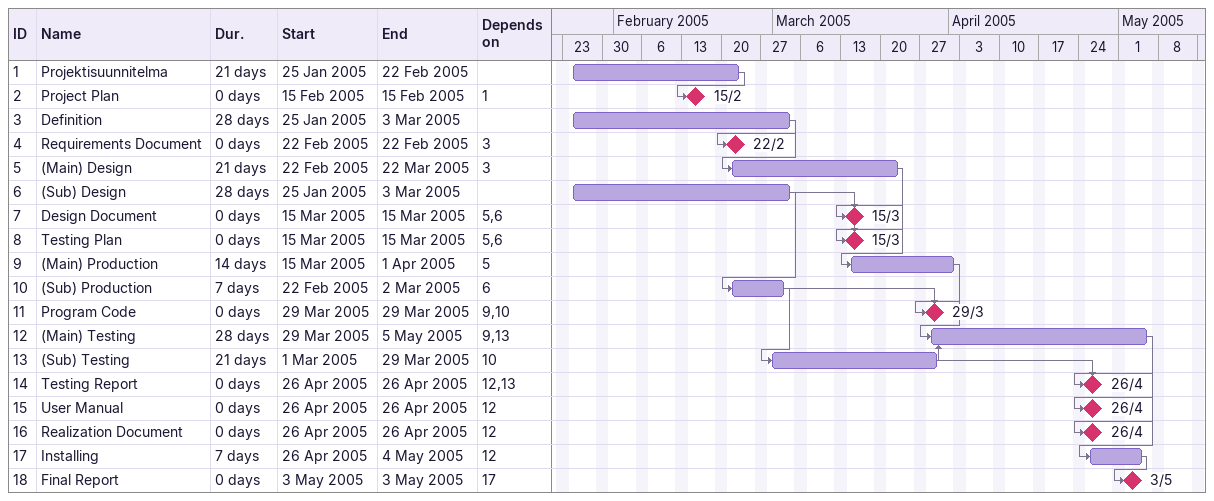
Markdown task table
| ID | Task | Duration | Start | Finish | Predecessors |
|---|---|---|---|---|---|
| 1 | Projektisuunnitelma | 21d | 2005-01-25 | 2005-02-22 |  |
| 2 | Project Plan | 0d | 2005-02-15 | 2005-02-15 | 1 |
| 3 | Definition | 28d | 2005-01-25 | 2005-03-03 |  |
| 4 | Requirements Document | 0d | 2005-02-22 | 2005-02-22 | 3 |
| 5 | (Main) Design | 21d | 2005-02-22 | 2005-03-22 | 3 |
| 6 | (Sub) Design | 28d | 2005-01-25 | 2005-03-03 |  |
| 7 | Design Document | 0d | 2005-03-15 | 2005-03-15 | 5, 6 |
| 8 | Testing Plan | 0d | 2005-03-15 | 2005-03-15 | 5, 6 |
| 9 | (Main) Production | 14d | 2005-03-15 | 2005-04-01 | 5 |
| 10 | (Sub) Production | 7d | 2005-02-22 | 2005-03-02 | 6 |
| 11 | Program Code | 0d | 2005-03-29 | 2005-03-29 | 9, 10 |
| 12 | (Main) Testing | 28d | 2005-03-29 | 2005-05-05 | 9, 13 |
| 13 | (Sub) Testing | 21d | 2005-03-01 | 2005-03-29 | 10 |
| 14 | Testing Report | 0d | 2005-04-26 | 2005-04-26 | 12, 13 |
| 15 | User Manual | 0d | 2005-04-26 | 2005-04-26 | 12 |
| 16 | Realization Document | 0d | 2005-04-26 | 2005-04-26 | 12 |
| 17 | Installing | 7d | 2005-04-26 | 2005-05-04 | 12 |
| 18 | Final Report | 0d | 2005-05-03 | 2005-05-03 | 17 |
